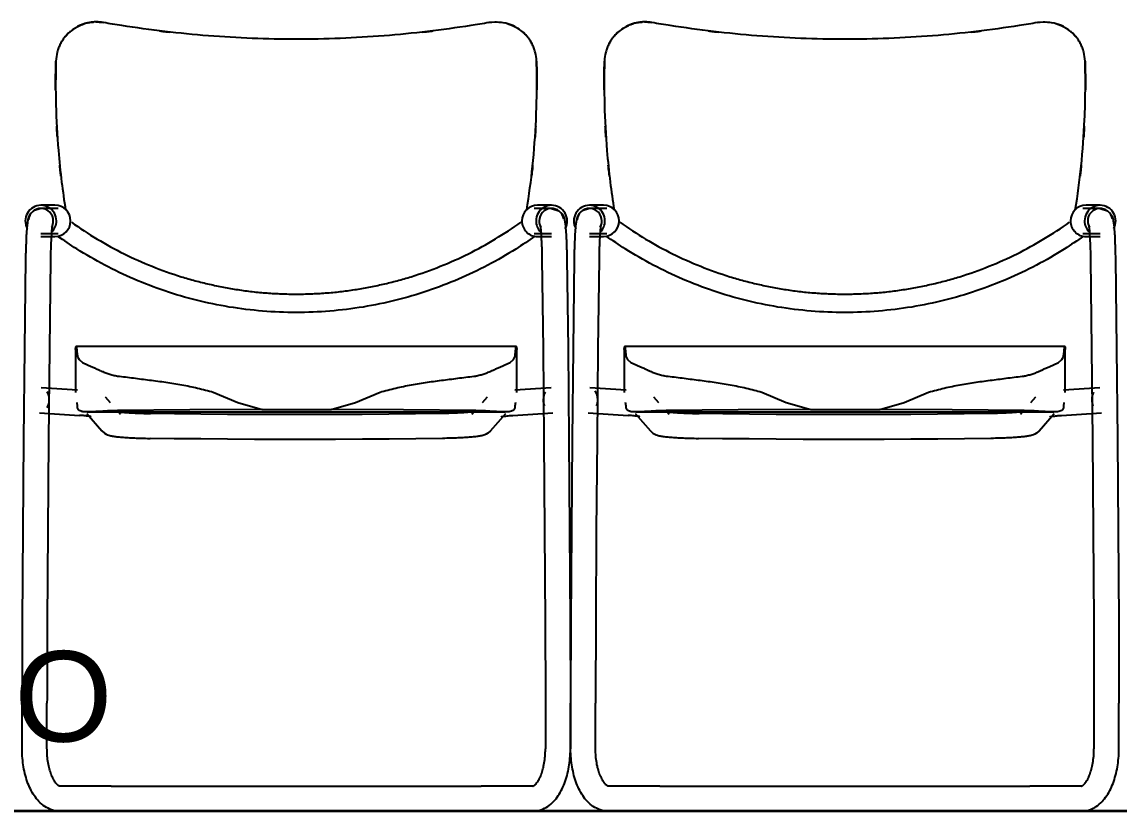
# Model space of a CAD drawing. Header units: inches. Extents: x -6 to 158, y 10 to 161.
# Drawn here: x 80.102 to 81.22, y 32.263 to 33.066 of the extents above; entities that cross this region are included whole.
import ezdxf

# ---------------------------------------------------------------- set-up
doc = ezdxf.new("R2010")
doc.units = ezdxf.units.IN
doc.header["$MEASUREMENT"] = 0
doc.linetypes.add('DASHED2', pattern=[9.525, 6.35, -3.175])
doc.layers.add('2', color=2, linetype='Continuous')
doc.layers.add('Proy', color=1, linetype='DASHED2')
doc.layers.add('A-FLOR', color=5, linetype='Continuous', lineweight=9)
doc.styles.add('style1', font='micross.ttf')

msp = doc.modelspace()

# ---------------------------------------------------------------- linework, layer by layer
at = {"layer": '2', "color": 251}
for p, q in [((80.5966, 33.0647), (80.602, 33.0627)), ((81.1554, 33.0647), (81.1608, 33.0627)), ((80.1359, 32.8795), (80.1215, 32.8795)), ((80.1392, 32.8763), (80.1215, 32.8763)), ((80.6418, 32.8763), (80.6241, 32.8763)), ((80.6418, 32.8795), (80.6274, 32.8795)), ((80.6947, 32.8795), (80.6803, 32.8795)), ((80.698, 32.8763), (80.6803, 32.8763)), ((81.2006, 32.8763), (81.1829, 32.8763)), ((81.2006, 32.8795), (81.1862, 32.8795)), ((80.1215, 32.8509), (80.1392, 32.8509)), ((80.1215, 32.8477), (80.1359, 32.8477)), ((80.6241, 32.8509), (80.6418, 32.8509)), ((80.6274, 32.8477), (80.6418, 32.8477)), ((80.6803, 32.8509), (80.698, 32.8509)), ((80.6803, 32.8477), (80.6947, 32.8477)), ((81.1829, 32.8509), (81.2006, 32.8509)), ((81.1862, 32.8477), (81.2006, 32.8477)), ((80.1569, 32.7326), (80.1571, 32.7351)), ((80.606, 32.7356), (80.1573, 32.7356)), ((80.6062, 32.7351), (80.6063, 32.7326)), ((80.7157, 32.7326), (80.7159, 32.7351)), ((81.1648, 32.7356), (80.7161, 32.7356)), ((81.165, 32.7351), (81.1651, 32.7326)), ((80.1569, 32.7326), (80.1569, 32.6887)), ((80.6063, 32.6887), (80.6063, 32.7326)), ((80.7157, 32.7326), (80.7157, 32.6887)), ((81.1651, 32.6887), (81.1651, 32.7326)), ((80.159, 32.6911), (80.1219, 32.6937)), ((80.6413, 32.6937), (80.6043, 32.6911)), ((80.7178, 32.6911), (80.6807, 32.6937)), ((81.2001, 32.6937), (81.1631, 32.6911)), ((80.1588, 32.6749), (80.1584, 32.6786)), ((80.1923, 32.6783), (80.1873, 32.6841)), ((80.576, 32.6841), (80.5709, 32.6783)), ((80.6049, 32.6786), (80.6045, 32.6749)), ((80.7176, 32.6749), (80.7172, 32.6786)), ((80.7511, 32.6783), (80.7461, 32.6841)), ((81.1348, 32.6841), (81.1297, 32.6783)), ((81.1637, 32.6786), (81.1633, 32.6749)), ((80.1202, 32.6683), (80.1609, 32.6655)), ((80.1687, 32.669), (80.5946, 32.669)), ((80.2028, 32.6664), (80.2005, 32.6691)), ((80.347, 32.6714), (80.4172, 32.6714)), ((80.5628, 32.669), (80.5605, 32.6664)), ((80.6024, 32.6655), (80.6431, 32.6683)), ((80.679, 32.6683), (80.7197, 32.6655)), ((80.7275, 32.669), (81.1534, 32.669)), ((80.7616, 32.6664), (80.7593, 32.6691)), ((80.9058, 32.6714), (80.976, 32.6714)), ((81.1216, 32.669), (81.1193, 32.6664)), ((81.1612, 32.6655), (81.2019, 32.6683)), ((80.1682, 32.6674), (80.1837, 32.6497)), ((80.5796, 32.6497), (80.5951, 32.6674)), ((80.727, 32.6674), (80.7425, 32.6497)), ((81.1384, 32.6497), (81.1539, 32.6674)), ((80.1023, 32.3725), (80.1023, 32.326)), ((80.1277, 32.326), (80.1277, 32.3725)), ((80.6355, 32.3725), (80.6355, 32.326)), ((80.6609, 32.326), (80.6609, 32.3725)), ((80.6611, 32.3725), (80.6611, 32.326)), ((80.6865, 32.326), (80.6865, 32.3725)), ((81.1943, 32.3725), (81.1943, 32.326)), ((81.2197, 32.326), (81.2197, 32.3725)), ((80.1531, 32.2879), (80.1404, 32.2879)), ((80.1598, 32.2879), (80.1531, 32.2879)), ((80.1933, 32.2879), (80.1799, 32.2879)), ((80.5834, 32.2879), (80.57, 32.2879)), ((80.6101, 32.2879), (80.6035, 32.2879)), ((80.6228, 32.2879), (80.6101, 32.2879)), ((80.7119, 32.2879), (80.6992, 32.2879)), ((80.7186, 32.2879), (80.7119, 32.2879)), ((80.7521, 32.2879), (80.7387, 32.2879)), ((81.1422, 32.2879), (81.1288, 32.2879)), ((81.1689, 32.2879), (81.1623, 32.2879)), ((81.1816, 32.2879), (81.1689, 32.2879))]:
    msp.add_line(p, q, dxfattribs=at)
at = {"layer": '2', "color": 251, "flags": 128}
for points in [[(80.578, 33.0657), (80.5838, 33.0663), (80.5857, 33.0663)], [(80.6023, 33.0626), (80.595, 33.0651), (80.5869, 33.0662), (80.578, 33.0657)], [(80.5882, 33.0662), (80.5903, 33.066), (80.5934, 33.0654)], [(81.1368, 33.0657), (81.1426, 33.0663), (81.1445, 33.0663)], [(81.1611, 33.0626), (81.1538, 33.0651), (81.1457, 33.0662), (81.1368, 33.0657)], [(81.147, 33.0662), (81.1491, 33.066), (81.1522, 33.0654)], [(80.1215, 32.8763), (80.114, 32.874), (80.1109, 32.8708), (80.1096, 32.8687), (80.109, 32.8672), (80.1087, 32.866), (80.1084, 32.865), (80.1082, 32.8641), (80.108, 32.8632), (80.1079, 32.8623), (80.1078, 32.8613), (80.1076, 32.8603), (80.1075, 32.8593), (80.1074, 32.8582), (80.1073, 32.857), (80.1072, 32.8558), (80.1071, 32.8545), (80.107, 32.8532), (80.1069, 32.8518), (80.1068, 32.8504), (80.1067, 32.8489), (80.1066, 32.8474), (80.1066, 32.8458), (80.1065, 32.8441), (80.1064, 32.8425), (80.1064, 32.8407), (80.1063, 32.839), (80.1062, 32.8371), (80.1062, 32.8353), (80.1061, 32.8334), (80.1061, 32.8315), (80.106, 32.8296), (80.106, 32.8276), (80.106, 32.8256), (80.106, 32.825)], [(80.6418, 32.8763), (80.6493, 32.874), (80.6524, 32.8708), (80.6537, 32.8687), (80.6543, 32.8672), (80.6546, 32.866), (80.6549, 32.865), (80.6551, 32.8641), (80.6552, 32.8632), (80.6554, 32.8623), (80.6555, 32.8613), (80.6557, 32.8603), (80.6558, 32.8593), (80.6559, 32.8582), (80.656, 32.857), (80.6561, 32.8558), (80.6562, 32.8545), (80.6563, 32.8532), (80.6564, 32.8518), (80.6565, 32.8504), (80.6566, 32.8489), (80.6566, 32.8474), (80.6567, 32.8458), (80.6568, 32.8441), (80.6569, 32.8425), (80.6569, 32.8407), (80.657, 32.839), (80.657, 32.8371), (80.6571, 32.8353), (80.6572, 32.8334), (80.6572, 32.8315), (80.6572, 32.8296), (80.6573, 32.8276), (80.6573, 32.8256), (80.6573, 32.825)], [(80.6803, 32.8763), (80.6728, 32.874), (80.6697, 32.8708), (80.6684, 32.8687), (80.6678, 32.8672), (80.6675, 32.866), (80.6672, 32.865), (80.667, 32.8641), (80.6668, 32.8632), (80.6667, 32.8623), (80.6666, 32.8613), (80.6664, 32.8603), (80.6663, 32.8593), (80.6662, 32.8582), (80.6661, 32.857), (80.666, 32.8558), (80.6659, 32.8545), (80.6658, 32.8532), (80.6657, 32.8518), (80.6656, 32.8504), (80.6655, 32.8489), (80.6654, 32.8474), (80.6654, 32.8458), (80.6653, 32.8441), (80.6652, 32.8425), (80.6652, 32.8407), (80.6651, 32.839), (80.665, 32.8371), (80.665, 32.8353), (80.6649, 32.8334), (80.6649, 32.8315), (80.6648, 32.8296), (80.6648, 32.8276), (80.6648, 32.8256), (80.6648, 32.825)], [(81.2006, 32.8763), (81.2081, 32.874), (81.2112, 32.8708), (81.2125, 32.8687), (81.2131, 32.8672), (81.2134, 32.866), (81.2137, 32.865), (81.2139, 32.8641), (81.214, 32.8632), (81.2142, 32.8623), (81.2143, 32.8613), (81.2145, 32.8603), (81.2146, 32.8593), (81.2147, 32.8582), (81.2148, 32.857), (81.2149, 32.8558), (81.215, 32.8545), (81.2151, 32.8532), (81.2152, 32.8518), (81.2153, 32.8504), (81.2154, 32.8489), (81.2154, 32.8474), (81.2155, 32.8458), (81.2156, 32.8441), (81.2157, 32.8425), (81.2157, 32.8407), (81.2158, 32.839), (81.2158, 32.8371), (81.2159, 32.8353), (81.216, 32.8334), (81.216, 32.8315), (81.216, 32.8296), (81.2161, 32.8276), (81.2161, 32.8256), (81.2161, 32.825)], [(80.1332, 32.8593), (80.1331, 32.8592), (80.1331, 32.8589), (80.133, 32.8585), (80.1329, 32.858), (80.1329, 32.8573), (80.1328, 32.8565), (80.1327, 32.8557), (80.1326, 32.8548), (80.1325, 32.8538), (80.1324, 32.8527), (80.1323, 32.8515), (80.1322, 32.8503), (80.1322, 32.849), (80.1321, 32.8476), (80.132, 32.8462), (80.1319, 32.8447), (80.1319, 32.8431), (80.1318, 32.8415), (80.1317, 32.8399), (80.1317, 32.8382), (80.1316, 32.8365), (80.1316, 32.8347), (80.1315, 32.8329), (80.1315, 32.831), (80.1314, 32.8292), (80.1314, 32.8273), (80.1314, 32.8253), (80.1314, 32.8246)], [(80.6301, 32.8593), (80.6301, 32.8592), (80.6302, 32.8589), (80.6303, 32.8585), (80.6303, 32.858), (80.6304, 32.8573), (80.6305, 32.8565), (80.6306, 32.8557), (80.6307, 32.8548), (80.6308, 32.8538), (80.6309, 32.8527), (80.631, 32.8515), (80.631, 32.8503), (80.6311, 32.849), (80.6312, 32.8476), (80.6313, 32.8462), (80.6313, 32.8447), (80.6314, 32.8431), (80.6315, 32.8415), (80.6315, 32.8399), (80.6316, 32.8382), (80.6317, 32.8365), (80.6317, 32.8347), (80.6318, 32.8329), (80.6318, 32.831), (80.6318, 32.8292), (80.6319, 32.8273), (80.6319, 32.8253), (80.6319, 32.8246)], [(80.692, 32.8593), (80.6919, 32.8592), (80.6919, 32.8589), (80.6918, 32.8585), (80.6917, 32.858), (80.6917, 32.8573), (80.6916, 32.8565), (80.6915, 32.8557), (80.6914, 32.8548), (80.6913, 32.8538), (80.6912, 32.8527), (80.6911, 32.8515), (80.691, 32.8503), (80.691, 32.849), (80.6909, 32.8476), (80.6908, 32.8462), (80.6907, 32.8447), (80.6907, 32.8431), (80.6906, 32.8415), (80.6905, 32.8399), (80.6905, 32.8382), (80.6904, 32.8365), (80.6904, 32.8347), (80.6903, 32.8329), (80.6903, 32.831), (80.6902, 32.8292), (80.6902, 32.8273), (80.6902, 32.8253), (80.6902, 32.8246)], [(81.1889, 32.8593), (81.1889, 32.8592), (81.189, 32.8589), (81.1891, 32.8585), (81.1891, 32.858), (81.1892, 32.8573), (81.1893, 32.8565), (81.1894, 32.8557), (81.1895, 32.8548), (81.1896, 32.8538), (81.1897, 32.8527), (81.1898, 32.8515), (81.1898, 32.8503), (81.1899, 32.849), (81.19, 32.8476), (81.1901, 32.8462), (81.1901, 32.8447), (81.1902, 32.8431), (81.1903, 32.8415), (81.1903, 32.8399), (81.1904, 32.8382), (81.1905, 32.8365), (81.1905, 32.8347), (81.1906, 32.8329), (81.1906, 32.831), (81.1906, 32.8292), (81.1907, 32.8273), (81.1907, 32.8253), (81.1907, 32.8246)], [(80.106, 32.825), (80.1048, 32.7335), (80.1039, 32.6413), (80.1031, 32.5485), (80.1026, 32.4553), (80.1024, 32.3769)], [(80.1314, 32.8246), (80.1302, 32.7332), (80.1293, 32.6411), (80.1285, 32.5483), (80.128, 32.4552), (80.1278, 32.3768)], [(80.6319, 32.8246), (80.6331, 32.7332), (80.634, 32.6411), (80.6347, 32.5483), (80.6353, 32.4552), (80.6355, 32.3768)], [(80.6573, 32.825), (80.6585, 32.7335), (80.6594, 32.6413), (80.6601, 32.5485), (80.6607, 32.4553), (80.6609, 32.3769)], [(80.6648, 32.825), (80.6636, 32.7335), (80.6627, 32.6413), (80.6619, 32.5485), (80.6614, 32.4553), (80.6612, 32.3769)], [(80.6902, 32.8246), (80.689, 32.7332), (80.6881, 32.6411), (80.6873, 32.5483), (80.6868, 32.4552), (80.6866, 32.3768)], [(81.1907, 32.8246), (81.1919, 32.7332), (81.1928, 32.6411), (81.1935, 32.5483), (81.1941, 32.4552), (81.1943, 32.3768)], [(81.2161, 32.825), (81.2173, 32.7335), (81.2182, 32.6413), (81.2189, 32.5485), (81.2195, 32.4553), (81.2197, 32.3769)], [(80.159, 32.7252), (80.1604, 32.7223), (80.1638, 32.7195), (80.1691, 32.717)], [(80.5942, 32.717), (80.5995, 32.7195), (80.6029, 32.7223), (80.6043, 32.7252)], [(80.7178, 32.7252), (80.7192, 32.7223), (80.7226, 32.7195), (80.7279, 32.717)], [(81.153, 32.717), (81.1583, 32.7195), (81.1617, 32.7223), (81.1631, 32.7252)], [(80.2972, 32.6892), (80.3221, 32.6785), (80.347, 32.6714)], [(80.4172, 32.6714), (80.4421, 32.6785), (80.467, 32.6892)], [(80.856, 32.6892), (80.8809, 32.6785), (80.9058, 32.6714)], [(80.976, 32.6714), (81.0009, 32.6785), (81.0258, 32.6892)], [(80.1996, 32.6705), (80.1893, 32.6702), (80.1798, 32.6696)], [(80.347, 32.6714), (80.2732, 32.6711), (80.1996, 32.6705)], [(80.2017, 32.6691), (80.2027, 32.669), (80.2037, 32.6689), (80.2048, 32.6688), (80.206, 32.6687), (80.2072, 32.6686), (80.2085, 32.6685), (80.2099, 32.6684), (80.2113, 32.6683), (80.2128, 32.6682), (80.2144, 32.6681), (80.216, 32.668), (80.2176, 32.6679), (80.2193, 32.6679), (80.2211, 32.6678), (80.2229, 32.6677), (80.2247, 32.6677), (80.2265, 32.6676), (80.2284, 32.6676), (80.2303, 32.6676), (80.2322, 32.6675), (80.2332, 32.6675)], [(80.5301, 32.6675), (80.5032, 32.6671), (80.4761, 32.6668), (80.4488, 32.6666), (80.4215, 32.6664), (80.3941, 32.6664), (80.3666, 32.6664), (80.3392, 32.6665), (80.3118, 32.6666), (80.2846, 32.6668), (80.2575, 32.6672), (80.2332, 32.6675)], [(80.5645, 32.6705), (80.4909, 32.6711), (80.4172, 32.6714)], [(80.5616, 32.6691), (80.5606, 32.669), (80.5596, 32.6689), (80.5585, 32.6688), (80.5573, 32.6687), (80.5561, 32.6686), (80.5548, 32.6685), (80.5534, 32.6684), (80.5519, 32.6683), (80.5504, 32.6682), (80.5489, 32.6681), (80.5473, 32.668), (80.5456, 32.6679), (80.5439, 32.6679), (80.5422, 32.6678), (80.5404, 32.6677), (80.5386, 32.6677), (80.5368, 32.6676), (80.5349, 32.6676), (80.533, 32.6676), (80.5311, 32.6675), (80.5301, 32.6675)], [(80.5835, 32.6696), (80.5744, 32.6702), (80.5645, 32.6705)], [(80.7584, 32.6705), (80.7481, 32.6702), (80.7386, 32.6696)], [(80.9058, 32.6714), (80.832, 32.6711), (80.7584, 32.6705)], [(80.7605, 32.6691), (80.7615, 32.669), (80.7625, 32.6689), (80.7636, 32.6688), (80.7648, 32.6687), (80.766, 32.6686), (80.7673, 32.6685), (80.7687, 32.6684), (80.7701, 32.6683), (80.7716, 32.6682), (80.7732, 32.6681), (80.7748, 32.668), (80.7764, 32.6679), (80.7781, 32.6679), (80.7799, 32.6678), (80.7817, 32.6677), (80.7835, 32.6677), (80.7853, 32.6676), (80.7872, 32.6676), (80.7891, 32.6676), (80.791, 32.6675), (80.792, 32.6675)], [(81.0889, 32.6675), (81.062, 32.6671), (81.0349, 32.6668), (81.0076, 32.6666), (80.9803, 32.6664), (80.9529, 32.6664), (80.9254, 32.6664), (80.898, 32.6665), (80.8706, 32.6666), (80.8434, 32.6668), (80.8163, 32.6672), (80.792, 32.6675)], [(81.1233, 32.6705), (81.0497, 32.6711), (80.976, 32.6714)], [(81.1204, 32.6691), (81.1194, 32.669), (81.1184, 32.6689), (81.1173, 32.6688), (81.1161, 32.6687), (81.1149, 32.6686), (81.1136, 32.6685), (81.1122, 32.6684), (81.1107, 32.6683), (81.1092, 32.6682), (81.1077, 32.6681), (81.1061, 32.668), (81.1044, 32.6679), (81.1027, 32.6679), (81.101, 32.6678), (81.0992, 32.6677), (81.0974, 32.6677), (81.0956, 32.6676), (81.0937, 32.6676), (81.0918, 32.6676), (81.0899, 32.6675), (81.0889, 32.6675)], [(81.1423, 32.6696), (81.1332, 32.6702), (81.1233, 32.6705)], [(80.1728, 32.6642), (80.1727, 32.6642), (80.1724, 32.6643), (80.172, 32.6644), (80.1714, 32.6645), (80.1707, 32.6646), (80.1699, 32.6647), (80.169, 32.6648), (80.168, 32.6649), (80.1669, 32.665), (80.1657, 32.6651), (80.1645, 32.6653), (80.1632, 32.6654), (80.1618, 32.6655), (80.1609, 32.6655)], [(80.5905, 32.6642), (80.5906, 32.6642), (80.5909, 32.6643), (80.5913, 32.6644), (80.5919, 32.6645), (80.5926, 32.6646), (80.5934, 32.6647), (80.5943, 32.6648), (80.5953, 32.6649), (80.5964, 32.665), (80.5976, 32.6651), (80.5988, 32.6653), (80.6001, 32.6654), (80.6015, 32.6655), (80.6024, 32.6655)], [(80.7316, 32.6642), (80.7315, 32.6642), (80.7312, 32.6643), (80.7308, 32.6644), (80.7302, 32.6645), (80.7295, 32.6646), (80.7287, 32.6647), (80.7278, 32.6648), (80.7268, 32.6649), (80.7257, 32.665), (80.7245, 32.6651), (80.7233, 32.6653), (80.722, 32.6654), (80.7206, 32.6655), (80.7197, 32.6655)], [(81.1493, 32.6642), (81.1494, 32.6642), (81.1497, 32.6643), (81.1501, 32.6644), (81.1507, 32.6645), (81.1514, 32.6646), (81.1522, 32.6647), (81.1531, 32.6648), (81.1541, 32.6649), (81.1552, 32.665), (81.1564, 32.6651), (81.1576, 32.6653), (81.1589, 32.6654), (81.1603, 32.6655), (81.1612, 32.6655)], [(80.1837, 32.6497), (80.1862, 32.6474), (80.1881, 32.6464), (80.1895, 32.6458), (80.1907, 32.6454), (80.1917, 32.6451), (80.1927, 32.6448), (80.1937, 32.6446), (80.1946, 32.6444), (80.1957, 32.6443), (80.1967, 32.6441), (80.1978, 32.644), (80.199, 32.6438), (80.2002, 32.6437), (80.2014, 32.6436), (80.2028, 32.6434), (80.2041, 32.6433), (80.2055, 32.6432), (80.207, 32.6431), (80.2085, 32.643), (80.2101, 32.6429), (80.2117, 32.6428), (80.2134, 32.6427), (80.2151, 32.6426), (80.2169, 32.6426), (80.2187, 32.6425), (80.2205, 32.6424), (80.2224, 32.6423), (80.2243, 32.6423), (80.2263, 32.6422), (80.2282, 32.6422), (80.2302, 32.6421), (80.2322, 32.6421), (80.2328, 32.6421)], [(80.5796, 32.6497), (80.577, 32.6474), (80.5752, 32.6464), (80.5738, 32.6458), (80.5726, 32.6454), (80.5716, 32.6451), (80.5706, 32.6448), (80.5696, 32.6446), (80.5686, 32.6444), (80.5676, 32.6443), (80.5666, 32.6441), (80.5655, 32.644), (80.5643, 32.6438), (80.5631, 32.6437), (80.5618, 32.6436), (80.5605, 32.6434), (80.5592, 32.6433), (80.5577, 32.6432), (80.5563, 32.6431), (80.5547, 32.643), (80.5532, 32.6429), (80.5515, 32.6428), (80.5499, 32.6427), (80.5481, 32.6426), (80.5464, 32.6426), (80.5446, 32.6425), (80.5427, 32.6424), (80.5409, 32.6423), (80.539, 32.6423), (80.537, 32.6422), (80.5351, 32.6422), (80.5331, 32.6421), (80.5311, 32.6421), (80.5305, 32.6421)], [(80.7425, 32.6497), (80.745, 32.6474), (80.7469, 32.6464), (80.7483, 32.6458), (80.7495, 32.6454), (80.7505, 32.6451), (80.7515, 32.6448), (80.7525, 32.6446), (80.7534, 32.6444), (80.7545, 32.6443), (80.7555, 32.6441), (80.7566, 32.644), (80.7578, 32.6438), (80.759, 32.6437), (80.7602, 32.6436), (80.7616, 32.6434), (80.7629, 32.6433), (80.7643, 32.6432), (80.7658, 32.6431), (80.7673, 32.643), (80.7689, 32.6429), (80.7705, 32.6428), (80.7722, 32.6427), (80.7739, 32.6426), (80.7757, 32.6426), (80.7775, 32.6425), (80.7793, 32.6424), (80.7812, 32.6423), (80.7831, 32.6423), (80.7851, 32.6422), (80.787, 32.6422), (80.789, 32.6421), (80.791, 32.6421), (80.7916, 32.6421)], [(81.1384, 32.6497), (81.1358, 32.6474), (81.134, 32.6464), (81.1326, 32.6458), (81.1314, 32.6454), (81.1304, 32.6451), (81.1294, 32.6448), (81.1284, 32.6446), (81.1274, 32.6444), (81.1264, 32.6443), (81.1254, 32.6441), (81.1243, 32.644), (81.1231, 32.6438), (81.1219, 32.6437), (81.1206, 32.6436), (81.1193, 32.6434), (81.118, 32.6433), (81.1165, 32.6432), (81.1151, 32.6431), (81.1135, 32.643), (81.112, 32.6429), (81.1103, 32.6428), (81.1087, 32.6427), (81.1069, 32.6426), (81.1052, 32.6426), (81.1034, 32.6425), (81.1015, 32.6424), (81.0997, 32.6423), (81.0978, 32.6423), (81.0958, 32.6422), (81.0939, 32.6422), (81.0919, 32.6421), (81.0899, 32.6421), (81.0893, 32.6421)], [(80.5305, 32.6421), (80.5035, 32.6417), (80.4763, 32.6414), (80.449, 32.6412), (80.4216, 32.641), (80.3941, 32.641), (80.3666, 32.641), (80.3391, 32.6411), (80.3117, 32.6412), (80.2844, 32.6415), (80.2572, 32.6418), (80.2328, 32.6421)], [(81.0893, 32.6421), (81.0623, 32.6417), (81.0351, 32.6414), (81.0078, 32.6412), (80.9804, 32.641), (80.9529, 32.641), (80.9254, 32.641), (80.8979, 32.6411), (80.8705, 32.6412), (80.8432, 32.6415), (80.816, 32.6418), (80.7916, 32.6421)], [(80.1024, 32.3769), (80.1023, 32.3729), (80.1023, 32.3725)], [(80.1278, 32.3768), (80.1277, 32.3729), (80.1277, 32.3725)], [(80.6355, 32.3768), (80.6355, 32.3729), (80.6355, 32.3725)], [(80.6609, 32.3769), (80.6609, 32.3729), (80.6609, 32.3725)], [(80.6612, 32.3769), (80.6611, 32.3729), (80.6611, 32.3725)], [(80.6866, 32.3768), (80.6865, 32.3729), (80.6865, 32.3725)], [(81.1943, 32.3768), (81.1943, 32.3729), (81.1943, 32.3725)], [(81.2197, 32.3769), (81.2197, 32.3729), (81.2197, 32.3725)], [(80.1404, 32.2625), (80.1384, 32.2626), (80.1364, 32.2628), (80.1344, 32.2632), (80.1325, 32.2638), (80.1306, 32.2645), (80.1288, 32.2653), (80.1271, 32.2662), (80.1254, 32.2672), (80.1239, 32.2683), (80.1224, 32.2695), (80.1209, 32.2708), (80.1196, 32.2722), (80.1183, 32.2736), (80.117, 32.2751), (80.1159, 32.2766), (80.1147, 32.2782), (80.1137, 32.2798), (80.1127, 32.2815), (80.1117, 32.2833), (80.1108, 32.2851), (80.1099, 32.2869), (80.1091, 32.2888), (80.1084, 32.2907), (80.1077, 32.2927), (80.107, 32.2947), (80.1064, 32.2967), (80.1058, 32.2988), (80.1052, 32.3009), (80.1048, 32.303), (80.1043, 32.3052), (80.1039, 32.3074), (80.1036, 32.3096), (80.1032, 32.3118), (80.103, 32.314), (80.1028, 32.3163), (80.1026, 32.3186), (80.1025, 32.3208), (80.1024, 32.3231), (80.1024, 32.3254), (80.1023, 32.326)], [(80.1404, 32.2879), (80.1404, 32.2879), (80.1404, 32.2879), (80.1404, 32.2879), (80.1403, 32.288), (80.1402, 32.288), (80.14, 32.2881), (80.1398, 32.2882), (80.1395, 32.2884), (80.1391, 32.2886), (80.1388, 32.2889), (80.1383, 32.2893), (80.1379, 32.2898), (80.1374, 32.2903), (80.1369, 32.2909), (80.1364, 32.2916), (80.1358, 32.2924), (80.1353, 32.2932), (80.1347, 32.2941), (80.1342, 32.2951), (80.1337, 32.2962), (80.1331, 32.2973), (80.1326, 32.2985), (80.1321, 32.2998), (80.1316, 32.3011), (80.1312, 32.3025), (80.1307, 32.3039), (80.1303, 32.3054), (80.1299, 32.3069), (80.1296, 32.3084), (80.1292, 32.31), (80.1289, 32.3117), (80.1287, 32.3133), (80.1284, 32.315), (80.1282, 32.3167), (80.1281, 32.3185), (80.1279, 32.3202), (80.1278, 32.322), (80.1278, 32.3238), (80.1278, 32.3255), (80.1277, 32.326)], [(80.6228, 32.2625), (80.6249, 32.2626), (80.6269, 32.2628), (80.6289, 32.2632), (80.6308, 32.2638), (80.6327, 32.2645), (80.6345, 32.2653), (80.6362, 32.2662), (80.6378, 32.2672), (80.6394, 32.2683), (80.6409, 32.2695), (80.6424, 32.2708), (80.6437, 32.2722), (80.645, 32.2736), (80.6463, 32.2751), (80.6474, 32.2766), (80.6485, 32.2782), (80.6496, 32.2798), (80.6506, 32.2815), (80.6516, 32.2833), (80.6525, 32.2851), (80.6533, 32.2869), (80.6541, 32.2888), (80.6549, 32.2907), (80.6556, 32.2927), (80.6563, 32.2947), (80.6569, 32.2967), (80.6575, 32.2988), (80.658, 32.3009), (80.6585, 32.303), (80.659, 32.3052), (80.6594, 32.3074), (80.6597, 32.3096), (80.66, 32.3118), (80.6603, 32.314), (80.6605, 32.3163), (80.6607, 32.3186), (80.6608, 32.3208), (80.6609, 32.3231), (80.6609, 32.3254), (80.6609, 32.326)], [(80.6228, 32.2879), (80.6228, 32.2879), (80.6229, 32.2879), (80.6229, 32.2879), (80.623, 32.288), (80.6231, 32.288), (80.6233, 32.2881), (80.6235, 32.2882), (80.6238, 32.2884), (80.6241, 32.2886), (80.6245, 32.2889), (80.6249, 32.2893), (80.6254, 32.2898), (80.6259, 32.2903), (80.6264, 32.2909), (80.6269, 32.2916), (80.6275, 32.2924), (80.628, 32.2932), (80.6286, 32.2941), (80.6291, 32.2951), (80.6296, 32.2962), (80.6302, 32.2973), (80.6307, 32.2985), (80.6312, 32.2998), (80.6317, 32.3011), (80.6321, 32.3025), (80.6326, 32.3039), (80.633, 32.3054), (80.6334, 32.3069), (80.6337, 32.3084), (80.634, 32.31), (80.6343, 32.3117), (80.6346, 32.3133), (80.6348, 32.315), (80.635, 32.3167), (80.6352, 32.3185), (80.6353, 32.3202), (80.6354, 32.322), (80.6355, 32.3238), (80.6355, 32.3255), (80.6355, 32.326)], [(80.6992, 32.2625), (80.6972, 32.2626), (80.6952, 32.2628), (80.6932, 32.2632), (80.6913, 32.2638), (80.6894, 32.2645), (80.6876, 32.2653), (80.6859, 32.2662), (80.6842, 32.2672), (80.6827, 32.2683), (80.6812, 32.2695), (80.6797, 32.2708), (80.6784, 32.2722), (80.6771, 32.2736), (80.6758, 32.2751), (80.6747, 32.2766), (80.6735, 32.2782), (80.6725, 32.2798), (80.6715, 32.2815), (80.6705, 32.2833), (80.6696, 32.2851), (80.6687, 32.2869), (80.6679, 32.2888), (80.6672, 32.2907), (80.6665, 32.2927), (80.6658, 32.2947), (80.6652, 32.2967), (80.6646, 32.2988), (80.664, 32.3009), (80.6636, 32.303), (80.6631, 32.3052), (80.6627, 32.3074), (80.6624, 32.3096), (80.662, 32.3118), (80.6618, 32.314), (80.6616, 32.3163), (80.6614, 32.3186), (80.6613, 32.3208), (80.6612, 32.3231), (80.6612, 32.3254), (80.6611, 32.326)], [(80.6992, 32.2879), (80.6992, 32.2879), (80.6992, 32.2879), (80.6992, 32.2879), (80.6991, 32.288), (80.699, 32.288), (80.6988, 32.2881), (80.6986, 32.2882), (80.6983, 32.2884), (80.6979, 32.2886), (80.6976, 32.2889), (80.6971, 32.2893), (80.6967, 32.2898), (80.6962, 32.2903), (80.6957, 32.2909), (80.6952, 32.2916), (80.6946, 32.2924), (80.6941, 32.2932), (80.6935, 32.2941), (80.693, 32.2951), (80.6925, 32.2962), (80.6919, 32.2973), (80.6914, 32.2985), (80.6909, 32.2998), (80.6904, 32.3011), (80.69, 32.3025), (80.6895, 32.3039), (80.6891, 32.3054), (80.6887, 32.3069), (80.6884, 32.3084), (80.688, 32.31), (80.6877, 32.3117), (80.6875, 32.3133), (80.6872, 32.315), (80.687, 32.3167), (80.6869, 32.3185), (80.6867, 32.3202), (80.6866, 32.322), (80.6866, 32.3238), (80.6866, 32.3255), (80.6865, 32.326)], [(81.1816, 32.2625), (81.1837, 32.2626), (81.1857, 32.2628), (81.1877, 32.2632), (81.1896, 32.2638), (81.1915, 32.2645), (81.1933, 32.2653), (81.195, 32.2662), (81.1966, 32.2672), (81.1982, 32.2683), (81.1997, 32.2695), (81.2012, 32.2708), (81.2025, 32.2722), (81.2038, 32.2736), (81.2051, 32.2751), (81.2062, 32.2766), (81.2073, 32.2782), (81.2084, 32.2798), (81.2094, 32.2815), (81.2104, 32.2833), (81.2113, 32.2851), (81.2121, 32.2869), (81.2129, 32.2888), (81.2137, 32.2907), (81.2144, 32.2927), (81.2151, 32.2947), (81.2157, 32.2967), (81.2163, 32.2988), (81.2168, 32.3009), (81.2173, 32.303), (81.2178, 32.3052), (81.2182, 32.3074), (81.2185, 32.3096), (81.2188, 32.3118), (81.2191, 32.314), (81.2193, 32.3163), (81.2195, 32.3186), (81.2196, 32.3208), (81.2197, 32.3231), (81.2197, 32.3254), (81.2197, 32.326)], [(81.1816, 32.2879), (81.1816, 32.2879), (81.1817, 32.2879), (81.1817, 32.2879), (81.1818, 32.288), (81.1819, 32.288), (81.1821, 32.2881), (81.1823, 32.2882), (81.1826, 32.2884), (81.1829, 32.2886), (81.1833, 32.2889), (81.1837, 32.2893), (81.1842, 32.2898), (81.1847, 32.2903), (81.1852, 32.2909), (81.1857, 32.2916), (81.1863, 32.2924), (81.1868, 32.2932), (81.1874, 32.2941), (81.1879, 32.2951), (81.1884, 32.2962), (81.189, 32.2973), (81.1895, 32.2985), (81.19, 32.2998), (81.1905, 32.3011), (81.1909, 32.3025), (81.1914, 32.3039), (81.1918, 32.3054), (81.1922, 32.3069), (81.1925, 32.3084), (81.1928, 32.31), (81.1931, 32.3117), (81.1934, 32.3133), (81.1936, 32.315), (81.1938, 32.3167), (81.194, 32.3185), (81.1941, 32.3202), (81.1942, 32.322), (81.1943, 32.3238), (81.1943, 32.3255), (81.1943, 32.326)], [(80.1799, 32.2879), (80.1794, 32.2879), (80.1787, 32.2879), (80.1777, 32.2879), (80.1765, 32.2879), (80.175, 32.2879), (80.1734, 32.2879), (80.1714, 32.2879), (80.1693, 32.2879), (80.1669, 32.2879), (80.1643, 32.2879), (80.1615, 32.2879), (80.1598, 32.2879)], [(80.1933, 32.2879), (80.1934, 32.2879), (80.1937, 32.2879), (80.194, 32.2879), (80.1944, 32.2879), (80.1949, 32.2879), (80.1955, 32.2879), (80.1961, 32.2879), (80.1968, 32.2879), (80.1976, 32.2879), (80.1985, 32.2879), (80.1994, 32.2879), (80.2004, 32.2879), (80.2015, 32.2879), (80.2027, 32.2879), (80.2039, 32.2879), (80.2052, 32.2879), (80.2065, 32.2879), (80.2079, 32.2879), (80.2094, 32.2879), (80.2109, 32.2879), (80.2124, 32.2879), (80.2141, 32.2879), (80.2157, 32.2879), (80.2174, 32.2879), (80.2192, 32.2879), (80.221, 32.2879), (80.2228, 32.2879), (80.2247, 32.2879), (80.2266, 32.2879), (80.2285, 32.2879), (80.2304, 32.2879), (80.2324, 32.2879), (80.233, 32.2879)], [(80.233, 32.2879), (80.2599, 32.2879), (80.2871, 32.2879), (80.3144, 32.2879), (80.3417, 32.2879), (80.3692, 32.2879), (80.3967, 32.2879), (80.4241, 32.2879), (80.4515, 32.2879), (80.4788, 32.2879), (80.5059, 32.2879), (80.5303, 32.2879)], [(80.5303, 32.2879), (80.5323, 32.2879), (80.5342, 32.2879), (80.5362, 32.2879), (80.5381, 32.2879), (80.5399, 32.2879), (80.5418, 32.2879), (80.5436, 32.2879), (80.5453, 32.2879), (80.5471, 32.2879), (80.5487, 32.2879), (80.5504, 32.2879), (80.552, 32.2879), (80.5535, 32.2879), (80.555, 32.2879), (80.5564, 32.2879), (80.5577, 32.2879), (80.559, 32.2879), (80.5603, 32.2879), (80.5614, 32.2879), (80.5625, 32.2879), (80.5636, 32.2879), (80.5645, 32.2879), (80.5654, 32.2879), (80.5662, 32.2879), (80.567, 32.2879), (80.5676, 32.2879), (80.5682, 32.2879), (80.5687, 32.2879), (80.5692, 32.2879), (80.5695, 32.2879), (80.5698, 32.2879), (80.57, 32.2879), (80.57, 32.2879)], [(80.6035, 32.2879), (80.6005, 32.2879), (80.5978, 32.2879), (80.5953, 32.2879), (80.593, 32.2879), (80.591, 32.2879), (80.5892, 32.2879), (80.5876, 32.2879), (80.5862, 32.2879), (80.5851, 32.2879), (80.5842, 32.2879), (80.5836, 32.2879), (80.5834, 32.2879)], [(80.7387, 32.2879), (80.7382, 32.2879), (80.7375, 32.2879), (80.7365, 32.2879), (80.7353, 32.2879), (80.7338, 32.2879), (80.7322, 32.2879), (80.7302, 32.2879), (80.7281, 32.2879), (80.7257, 32.2879), (80.7231, 32.2879), (80.7203, 32.2879), (80.7186, 32.2879)], [(80.7521, 32.2879), (80.7522, 32.2879), (80.7525, 32.2879), (80.7528, 32.2879), (80.7532, 32.2879), (80.7537, 32.2879), (80.7543, 32.2879), (80.7549, 32.2879), (80.7556, 32.2879), (80.7564, 32.2879), (80.7573, 32.2879), (80.7582, 32.2879), (80.7592, 32.2879), (80.7603, 32.2879), (80.7615, 32.2879), (80.7627, 32.2879), (80.764, 32.2879), (80.7653, 32.2879), (80.7667, 32.2879), (80.7682, 32.2879), (80.7697, 32.2879), (80.7712, 32.2879), (80.7729, 32.2879), (80.7745, 32.2879), (80.7762, 32.2879), (80.778, 32.2879), (80.7798, 32.2879), (80.7816, 32.2879), (80.7835, 32.2879), (80.7854, 32.2879), (80.7873, 32.2879), (80.7892, 32.2879), (80.7912, 32.2879), (80.7918, 32.2879)], [(80.7918, 32.2879), (80.8187, 32.2879), (80.8459, 32.2879), (80.8732, 32.2879), (80.9005, 32.2879), (80.928, 32.2879), (80.9555, 32.2879), (80.9829, 32.2879), (81.0103, 32.2879), (81.0376, 32.2879), (81.0647, 32.2879), (81.0891, 32.2879)], [(81.0891, 32.2879), (81.0911, 32.2879), (81.093, 32.2879), (81.095, 32.2879), (81.0969, 32.2879), (81.0987, 32.2879), (81.1006, 32.2879), (81.1024, 32.2879), (81.1041, 32.2879), (81.1059, 32.2879), (81.1075, 32.2879), (81.1092, 32.2879), (81.1108, 32.2879), (81.1123, 32.2879), (81.1138, 32.2879), (81.1152, 32.2879), (81.1165, 32.2879), (81.1178, 32.2879), (81.1191, 32.2879), (81.1202, 32.2879), (81.1213, 32.2879), (81.1224, 32.2879), (81.1233, 32.2879), (81.1242, 32.2879), (81.125, 32.2879), (81.1258, 32.2879), (81.1264, 32.2879), (81.127, 32.2879), (81.1275, 32.2879), (81.128, 32.2879), (81.1283, 32.2879), (81.1286, 32.2879), (81.1288, 32.2879), (81.1288, 32.2879)], [(81.1623, 32.2879), (81.1593, 32.2879), (81.1566, 32.2879), (81.1541, 32.2879), (81.1518, 32.2879), (81.1498, 32.2879), (81.148, 32.2879), (81.1464, 32.2879), (81.145, 32.2879), (81.1439, 32.2879), (81.143, 32.2879), (81.1424, 32.2879), (81.1422, 32.2879)]]:
    msp.add_lwpolyline(points, dxfattribs=at)
at = {"layer": '2', "color": 251}
for centre, major_axis, ratio, start_param, end_param in [((80.1215, 32.8636), (0, 0.0159), 0.998392, 4.712389, 7.853982), ((80.1215, 32.8636), (0, 0.0127), 0.998392, 4.712389, 7.759481), ((80.1359, 32.8636), (0, 0.0159), 0.998392, 4.712389, 6.283185), ((80.6274, 32.8636), (0, 0.0159), 0.998392, 0, 1.570796), ((80.6418, 32.8636), (0, 0.0159), 0.998392, 4.712389, 7.853982), ((80.6418, 32.8636), (0, 0.0127), 0.998392, 4.868424, 7.853982), ((80.6803, 32.8636), (0, 0.0159), 0.998392, 4.712389, 7.853982), ((80.6803, 32.8636), (0, 0.0127), 0.998392, 4.712389, 7.759481), ((80.6947, 32.8636), (0, 0.0159), 0.998392, 4.712389, 6.283185), ((81.1862, 32.8636), (0, 0.0159), 0.998392, 0, 1.570796), ((81.2006, 32.8636), (0, 0.0159), 0.998392, 4.712389, 7.853982), ((81.2006, 32.8636), (0, 0.0127), 0.998392, 4.868424, 7.853982), ((80.1215, 32.8636), (0, 0.0159), 0.998392, 1.570796, 2.066696), ((80.1215, 32.8636), (0, 0.0127), 0.998392, 4.18879, 4.712389), ((80.1215, 32.8636), (0, 0.0159), 0.998392, 3.926991, 4.712389), ((80.1359, 32.8636), (0, 0.0159), 0.998392, 3.141593, 4.712389), ((80.6274, 32.8636), (0, 0.0159), 0.998392, 1.570796, 3.141593), ((80.6418, 32.8636), (0, 0.0159), 0.998392, 1.570796, 2.356194), ((80.6418, 32.8636), (0, 0.0127), 0.998392, 1.570796, 2.094395), ((80.6418, 32.8636), (0, 0.0159), 0.998392, 4.199442, 4.712389), ((80.6803, 32.8636), (0, 0.0159), 0.998392, 1.570796, 2.066696), ((80.6803, 32.8636), (0, 0.0127), 0.998392, 4.18879, 4.712389), ((80.6803, 32.8636), (0, 0.0159), 0.998392, 3.926991, 4.712389), ((80.6947, 32.8636), (0, 0.0159), 0.998392, 3.141593, 4.712389), ((81.1862, 32.8636), (0, 0.0159), 0.998392, 1.570796, 3.141593), ((81.2006, 32.8636), (0, 0.0159), 0.998392, 1.570796, 2.356194), ((81.2006, 32.8636), (0, 0.0127), 0.998392, 1.570796, 2.094395), ((81.2006, 32.8636), (0, 0.0159), 0.998392, 4.199442, 4.712389), ((82.2532, 32.7526), (2.0963, 0), 0.298976, 3.177128, 3.185332), ((78.5101, 32.7526), (2.0963, 0), 0.298976, 6.239446, 6.24765), ((82.812, 32.7526), (2.0963, 0), 0.298976, 3.177128, 3.185332), ((79.0689, 32.7526), (2.0963, 0), 0.298976, 6.239446, 6.24765), ((80.6799, 32.681), (0.0009, 0.0127), 0.700094, 4.810236, 5.595634), ((80.1211, 32.681), (0.0009, 0.0127), 0.700094, 4.810236, 5.484308), ((80.1211, 32.681), (0.0009, 0.0127), 0.700094, 4.136165, 4.810236), ((80.6422, 32.681), (-0.0009, 0.0127), 0.700094, 0.818025, 1.472949), ((80.6422, 32.681), (-0.0009, 0.0127), 0.700094, 1.472949, 1.996548), ((80.6799, 32.681), (0.0009, 0.0127), 0.700094, 4.286637, 4.810236), ((81.201, 32.681), (-0.0009, 0.0127), 0.700094, 0.818025, 1.472949), ((81.201, 32.681), (-0.0009, 0.0127), 0.700094, 1.472949, 1.996548)]:
    msp.add_ellipse(centre, major_axis=major_axis, ratio=ratio, start_param=start_param, end_param=end_param, dxfattribs=at)
for points, knots in [([(80.161, 33.0626), (80.1581, 33.0612), (80.154, 33.0588), (80.15, 33.0553), (80.1479, 33.0531), (80.1464, 33.0514), (80.145, 33.0497), (80.1433, 33.0472), (80.1414, 33.044), (80.1395, 33.0399), (80.1377, 33.0341), (80.137, 33.0294), (80.1369, 33.0262)], [-1, -1, -1, -1, -0.8, -0.7, -0.65, -0.6, -0.55, -0.5, -0.4, -0.3, -0.2, 0, 0, 0, 0]), ([(80.1539, 33.0584), (80.1546, 33.0589), (80.1557, 33.0597), (80.1573, 33.0607), (80.1591, 33.0616), (80.1604, 33.0623), (80.1612, 33.0627)], [-0.4721597, -0.4721597, -0.4721597, -0.4721597, -0.3333333, -0.25, -0.1666667, 0, 0, 0, 0]), ([(80.1852, 33.0657), (80.1837, 33.0659), (80.1814, 33.0662), (80.1789, 33.0663), (80.1774, 33.0663), (80.1764, 33.0663), (80.1753, 33.0662), (80.1739, 33.0661), (80.1722, 33.0659), (80.1706, 33.0656), (80.1693, 33.0653), (80.1683, 33.0651), (80.1674, 33.0649), (80.1661, 33.0645), (80.1639, 33.0638), (80.1622, 33.0631), (80.161, 33.0626)], [-1, -1, -1, -1, -0.833333, -0.75, -0.708333, -0.666667, -0.625, -0.583333, -0.5, -0.416667, -0.375, -0.333333, -0.291667, -0.25, -0.166667, 0, 0, 0, 0]), ([(80.1699, 33.0655), (80.1709, 33.0657), (80.1726, 33.0659), (80.1744, 33.0661), (80.1751, 33.0662)], [-0.6215074, -0.6215074, -0.6215074, -0.6215074, -0.5, -0.4218977, -0.4218977, -0.4218977, -0.4218977]), ([(80.1776, 33.0663), (80.1777, 33.0663), (80.1783, 33.0663), (80.1811, 33.0662), (80.1835, 33.066), (80.1852, 33.0657)], [-0.3267638, -0.3267638, -0.3267638, -0.3267638, -0.3125, -0.25, 0, 0, 0, 0]), ([(80.602, 33.0627), (80.6029, 33.0623), (80.6042, 33.0616), (80.606, 33.0607), (80.6075, 33.0597), (80.6087, 33.0589), (80.6094, 33.0584)], [-1, -1, -1, -1, -0.8333333, -0.75, -0.6666667, -0.5278373, -0.5278373, -0.5278373, -0.5278373]), ([(80.6264, 33.0262), (80.6263, 33.0294), (80.6256, 33.0341), (80.6237, 33.0399), (80.6219, 33.044), (80.62, 33.0472), (80.6183, 33.0497), (80.6169, 33.0514), (80.6154, 33.0531), (80.6133, 33.0553), (80.6092, 33.0588), (80.6052, 33.0612), (80.6023, 33.0626)], [-1, -1, -1, -1, -0.8, -0.7, -0.6, -0.5, -0.45, -0.4, -0.35, -0.3, -0.2, 0, 0, 0, 0]), ([(80.7198, 33.0626), (80.7169, 33.0612), (80.7128, 33.0588), (80.7088, 33.0553), (80.7067, 33.0531), (80.7052, 33.0514), (80.7038, 33.0497), (80.7021, 33.0472), (80.7002, 33.044), (80.6983, 33.0399), (80.6965, 33.0341), (80.6958, 33.0294), (80.6957, 33.0262)], [-1, -1, -1, -1, -0.8, -0.7, -0.65, -0.6, -0.55, -0.5, -0.4, -0.3, -0.2, 0, 0, 0, 0]), ([(80.7127, 33.0584), (80.7134, 33.0589), (80.7145, 33.0597), (80.7161, 33.0607), (80.7179, 33.0616), (80.7192, 33.0623), (80.72, 33.0627)], [-0.4721597, -0.4721597, -0.4721597, -0.4721597, -0.3333333, -0.25, -0.1666667, 0, 0, 0, 0]), ([(80.744, 33.0657), (80.7425, 33.0659), (80.7402, 33.0662), (80.7377, 33.0663), (80.7362, 33.0663), (80.7352, 33.0663), (80.7341, 33.0662), (80.7327, 33.0661), (80.731, 33.0659), (80.7294, 33.0656), (80.7281, 33.0653), (80.7271, 33.0651), (80.7262, 33.0649), (80.7249, 33.0645), (80.7227, 33.0638), (80.721, 33.0631), (80.7198, 33.0626)], [-1, -1, -1, -1, -0.833333, -0.75, -0.708333, -0.666667, -0.625, -0.583333, -0.5, -0.416667, -0.375, -0.333333, -0.291667, -0.25, -0.166667, 0, 0, 0, 0]), ([(80.7287, 33.0655), (80.7297, 33.0657), (80.7314, 33.0659), (80.7332, 33.0661), (80.7339, 33.0662)], [-0.6215074, -0.6215074, -0.6215074, -0.6215074, -0.5, -0.4218977, -0.4218977, -0.4218977, -0.4218977]), ([(80.7364, 33.0663), (80.7365, 33.0663), (80.7371, 33.0663), (80.7399, 33.0662), (80.7423, 33.066), (80.744, 33.0657)], [-0.3267638, -0.3267638, -0.3267638, -0.3267638, -0.3125, -0.25, 0, 0, 0, 0]), ([(81.1608, 33.0627), (81.1617, 33.0623), (81.163, 33.0616), (81.1648, 33.0607), (81.1663, 33.0597), (81.1675, 33.0589), (81.1682, 33.0584)], [-1, -1, -1, -1, -0.8333333, -0.75, -0.6666667, -0.5278373, -0.5278373, -0.5278373, -0.5278373]), ([(81.1852, 33.0262), (81.1851, 33.0294), (81.1844, 33.0341), (81.1825, 33.0399), (81.1807, 33.044), (81.1788, 33.0472), (81.1771, 33.0497), (81.1757, 33.0514), (81.1742, 33.0531), (81.1721, 33.0553), (81.168, 33.0588), (81.164, 33.0612), (81.1611, 33.0626)], [-1, -1, -1, -1, -0.8, -0.7, -0.6, -0.5, -0.45, -0.4, -0.35, -0.3, -0.2, 0, 0, 0, 0]), ([(80.1469, 33.052), (80.1481, 33.0534), (80.1498, 33.0551), (80.1518, 33.0568), (80.1522, 33.0571)], [-1, -1, -1, -1, -0.6666667, -0.5815883, -0.5815883, -0.5815883, -0.5815883]), ([(80.2424, 33.0572), (80.2441, 33.057), (80.2476, 33.0565), (80.2512, 33.0561), (80.253, 33.0559)], [-0.5561559, -0.5561559, -0.5561559, -0.5561559, -0.5, -0.4404664, -0.4404664, -0.4404664, -0.4404664]), ([(80.5103, 33.0559), (80.5121, 33.0561), (80.5157, 33.0565), (80.5192, 33.057), (80.5209, 33.0572)], [-0.559508, -0.559508, -0.559508, -0.559508, -0.5, -0.4438229, -0.4438229, -0.4438229, -0.4438229]), ([(80.6111, 33.0571), (80.6115, 33.0568), (80.6135, 33.0551), (80.6152, 33.0534), (80.6164, 33.052)], [-0.4184095, -0.4184095, -0.4184095, -0.4184095, -0.3333333, 0, 0, 0, 0]), ([(80.7057, 33.052), (80.7069, 33.0534), (80.7086, 33.0551), (80.7106, 33.0568), (80.711, 33.0571)], [-1, -1, -1, -1, -0.6666667, -0.5815883, -0.5815883, -0.5815883, -0.5815883]), ([(80.8012, 33.0572), (80.8029, 33.057), (80.8064, 33.0565), (80.81, 33.0561), (80.8118, 33.0559)], [-0.5561559, -0.5561559, -0.5561559, -0.5561559, -0.5, -0.4404664, -0.4404664, -0.4404664, -0.4404664]), ([(81.0691, 33.0559), (81.0709, 33.0561), (81.0745, 33.0565), (81.078, 33.057), (81.0797, 33.0572)], [-0.559508, -0.559508, -0.559508, -0.559508, -0.5, -0.4438229, -0.4438229, -0.4438229, -0.4438229]), ([(81.1699, 33.0571), (81.1703, 33.0568), (81.1723, 33.0551), (81.174, 33.0534), (81.1752, 33.052)], [-0.4184095, -0.4184095, -0.4184095, -0.4184095, -0.3333333, 0, 0, 0, 0]), ([(80.1369, 33.0262), (80.1365, 33.0119), (80.1364, 32.9823), (80.1386, 32.9408), (80.1423, 32.9047), (80.1452, 32.8844), (80.1467, 32.8749)], [-1, -1, -1, -1, -0.7, -0.4, -0.2, -0.0262079, -0.0262079, -0.0262079, -0.0262079]), ([(80.6165, 32.8748), (80.6189, 32.8898), (80.623, 32.9209), (80.626, 32.9617), (80.6269, 32.9971), (80.6267, 33.0167), (80.6264, 33.0262)], [-0.9741869, -0.9741869, -0.9741869, -0.9741869, -0.7, -0.4, -0.2, 0, 0, 0, 0]), ([(80.6957, 33.0262), (80.6953, 33.0119), (80.6952, 32.9823), (80.6974, 32.9408), (80.7011, 32.9047), (80.704, 32.8844), (80.7055, 32.8749)], [-1, -1, -1, -1, -0.7, -0.4, -0.2, -0.0262079, -0.0262079, -0.0262079, -0.0262079]), ([(81.1753, 32.8748), (81.1777, 32.8898), (81.1818, 32.9209), (81.1848, 32.9617), (81.1857, 32.9971), (81.1855, 33.0167), (81.1852, 33.0262)], [-0.9741869, -0.9741869, -0.9741869, -0.9741869, -0.7, -0.4, -0.2, 0, 0, 0, 0]), ([(80.1383, 32.9488), (80.1382, 32.951), (80.1379, 32.9548), (80.1378, 32.9585), (80.1377, 32.96)], [-0.38661697, -0.38661697, -0.38661697, -0.38661697, -0.33333333, -0.29783252, -0.29783252, -0.29783252, -0.29783252]), ([(80.6256, 32.96), (80.6255, 32.9585), (80.6253, 32.9548), (80.6251, 32.951), (80.625, 32.9488)], [-0.70214182, -0.70214182, -0.70214182, -0.70214182, -0.66666667, -0.61337565, -0.61337565, -0.61337565, -0.61337565]), ([(80.6971, 32.9488), (80.697, 32.951), (80.6967, 32.9548), (80.6966, 32.9585), (80.6965, 32.96)], [-0.38661697, -0.38661697, -0.38661697, -0.38661697, -0.33333333, -0.29783252, -0.29783252, -0.29783252, -0.29783252]), ([(81.1844, 32.96), (81.1843, 32.9585), (81.1841, 32.9548), (81.1839, 32.951), (81.1838, 32.9488)], [-0.70214182, -0.70214182, -0.70214182, -0.70214182, -0.66666667, -0.61337565, -0.61337565, -0.61337565, -0.61337565]), ([(80.142, 32.9092), (80.1418, 32.9106), (80.1414, 32.9143), (80.141, 32.9179), (80.1407, 32.9203)], [-0.69818436, -0.69818436, -0.69818436, -0.69818436, -0.66666667, -0.61152875, -0.61152875, -0.61152875, -0.61152875]), ([(80.6225, 32.9203), (80.6223, 32.9179), (80.6219, 32.9143), (80.6215, 32.9106), (80.6213, 32.9092)], [-0.38847143, -0.38847143, -0.38847143, -0.38847143, -0.33333333, -0.30179393, -0.30179393, -0.30179393, -0.30179393]), ([(80.7008, 32.9092), (80.7006, 32.9106), (80.7002, 32.9143), (80.6998, 32.9179), (80.6995, 32.9203)], [-0.69818436, -0.69818436, -0.69818436, -0.69818436, -0.66666667, -0.61152875, -0.61152875, -0.61152875, -0.61152875]), ([(81.1813, 32.9203), (81.1811, 32.9179), (81.1807, 32.9143), (81.1803, 32.9106), (81.1801, 32.9092)], [-0.38847143, -0.38847143, -0.38847143, -0.38847143, -0.33333333, -0.30179393, -0.30179393, -0.30179393, -0.30179393]), ([(80.6248, 32.8481), (80.6184, 32.8436), (80.6029, 32.8331), (80.5676, 32.8127), (80.5164, 32.7907), (80.4503, 32.7741), (80.3816, 32.7685), (80.313, 32.7741), (80.2469, 32.7907), (80.1958, 32.8128), (80.1604, 32.8331), (80.145, 32.8437), (80.1386, 32.8482)], [0.0174408, 0.0174408, 0.0174408, 0.0174408, 0.0625, 0.125, 0.25, 0.375, 0.5, 0.625, 0.75, 0.875, 0.9375, 0.9825556, 0.9825556, 0.9825556, 0.9825556]), ([(81.1836, 32.8481), (81.1772, 32.8436), (81.1617, 32.8331), (81.1264, 32.8127), (81.0752, 32.7907), (81.0091, 32.7741), (80.9404, 32.7685), (80.8718, 32.7741), (80.8057, 32.7907), (80.7546, 32.8128), (80.7192, 32.8331), (80.7038, 32.8437), (80.6974, 32.8482)], [0.0174408, 0.0174408, 0.0174408, 0.0174408, 0.0625, 0.125, 0.25, 0.375, 0.5, 0.625, 0.75, 0.875, 0.9375, 0.9825556, 0.9825556, 0.9825556, 0.9825556]), ([(80.2646, 32.8068), (80.2693, 32.8054), (80.2787, 32.8026), (80.2931, 32.7991), (80.3051, 32.7965), (80.3148, 32.7948), (80.3221, 32.7936), (80.3294, 32.7925), (80.3393, 32.7913), (80.3517, 32.7901), (80.3666, 32.7893), (80.3816, 32.789), (80.3966, 32.7893), (80.4116, 32.7901), (80.424, 32.7913), (80.4338, 32.7925), (80.4412, 32.7936), (80.4485, 32.7948), (80.4582, 32.7965), (80.4702, 32.7991), (80.4846, 32.8026), (80.494, 32.8054), (80.4987, 32.8068)], [-1, -1, -1, -1, -0.9375, -0.875, -0.8125, -0.78125, -0.75, -0.71875, -0.6875, -0.625, -0.5625, -0.5, -0.4375, -0.375, -0.3125, -0.28125, -0.25, -0.21875, -0.1875, -0.125, -0.0625, 0, 0, 0, 0]), ([(80.8234, 32.8068), (80.8281, 32.8054), (80.8375, 32.8026), (80.8519, 32.7991), (80.8639, 32.7965), (80.8736, 32.7948), (80.8809, 32.7936), (80.8882, 32.7925), (80.8981, 32.7913), (80.9105, 32.7901), (80.9254, 32.7893), (80.9404, 32.789), (80.9554, 32.7893), (80.9704, 32.7901), (80.9828, 32.7913), (80.9926, 32.7925), (81, 32.7936), (81.0073, 32.7948), (81.017, 32.7965), (81.029, 32.7991), (81.0434, 32.8026), (81.0528, 32.8054), (81.0575, 32.8068)], [-1, -1, -1, -1, -0.9375, -0.875, -0.8125, -0.78125, -0.75, -0.71875, -0.6875, -0.625, -0.5625, -0.5, -0.4375, -0.375, -0.3125, -0.28125, -0.25, -0.21875, -0.1875, -0.125, -0.0625, 0, 0, 0, 0]), ([(80.1691, 32.717), (80.17, 32.7166), (80.172, 32.7158), (80.1748, 32.7146), (80.1771, 32.7135), (80.1789, 32.7127), (80.1804, 32.7119), (80.1816, 32.7114), (80.1826, 32.7109), (80.1836, 32.7105), (80.1849, 32.71), (80.1865, 32.7092), (80.1886, 32.7084), (80.1906, 32.7077), (80.1928, 32.7071), (80.1958, 32.7063), (80.198, 32.7059), (80.1996, 32.7056)], [-1, -1, -1, -1, -0.875, -0.75, -0.6875, -0.625, -0.5625, -0.53125, -0.5, -0.46875, -0.4375, -0.375, -0.3125, -0.25, -0.1875, -0.125, 0, 0, 0, 0]), ([(80.5645, 32.7057), (80.566, 32.706), (80.5682, 32.7065), (80.5711, 32.7073), (80.5732, 32.7079), (80.5752, 32.7086), (80.5772, 32.7094), (80.5788, 32.7101), (80.5801, 32.7107), (80.581, 32.7111), (80.582, 32.7115), (80.5832, 32.7121), (80.5847, 32.7128), (80.5864, 32.7136), (80.5887, 32.7146), (80.5913, 32.7158), (80.5933, 32.7166), (80.5942, 32.717)], [-1, -1, -1, -1, -0.875, -0.8125, -0.75, -0.6875, -0.625, -0.5625, -0.53125, -0.5, -0.46875, -0.4375, -0.375, -0.3125, -0.25, -0.125, 0, 0, 0, 0]), ([(80.7279, 32.717), (80.7288, 32.7166), (80.7308, 32.7158), (80.7336, 32.7146), (80.7359, 32.7135), (80.7377, 32.7127), (80.7392, 32.7119), (80.7404, 32.7114), (80.7414, 32.7109), (80.7424, 32.7105), (80.7437, 32.71), (80.7453, 32.7092), (80.7474, 32.7084), (80.7494, 32.7077), (80.7516, 32.7071), (80.7546, 32.7063), (80.7568, 32.7059), (80.7584, 32.7056)], [-1, -1, -1, -1, -0.875, -0.75, -0.6875, -0.625, -0.5625, -0.53125, -0.5, -0.46875, -0.4375, -0.375, -0.3125, -0.25, -0.1875, -0.125, 0, 0, 0, 0]), ([(81.1233, 32.7057), (81.1248, 32.706), (81.127, 32.7065), (81.1299, 32.7073), (81.132, 32.7079), (81.134, 32.7086), (81.136, 32.7094), (81.1376, 32.7101), (81.1389, 32.7107), (81.1398, 32.7111), (81.1408, 32.7115), (81.142, 32.7121), (81.1435, 32.7128), (81.1452, 32.7136), (81.1475, 32.7146), (81.1501, 32.7158), (81.1521, 32.7166), (81.153, 32.717)], [-1, -1, -1, -1, -0.875, -0.8125, -0.75, -0.6875, -0.625, -0.5625, -0.53125, -0.5, -0.46875, -0.4375, -0.375, -0.3125, -0.25, -0.125, 0, 0, 0, 0]), ([(80.1798, 32.6696), (80.1767, 32.6693), (80.1725, 32.669), (80.1684, 32.669), (80.1663, 32.669), (80.1648, 32.6692), (80.1636, 32.6694), (80.162, 32.6698), (80.16, 32.6708), (80.1591, 32.6722), (80.159, 32.6734)], [-1, -1, -1, -1, -0.75, -0.625, -0.5625, -0.5, -0.4375, -0.375, -0.25, 0, 0, 0, 0]), ([(80.6043, 32.6734), (80.6042, 32.6722), (80.6033, 32.6708), (80.6009, 32.6696), (80.5989, 32.6692), (80.597, 32.669), (80.5949, 32.669), (80.5908, 32.669), (80.5866, 32.6693), (80.5835, 32.6696)], [-1, -1, -1, -1, -0.75, -0.625, -0.5, -0.4375, -0.375, -0.25, 0, 0, 0, 0]), ([(80.7386, 32.6696), (80.7355, 32.6693), (80.7313, 32.669), (80.7272, 32.669), (80.7251, 32.669), (80.7236, 32.6692), (80.7224, 32.6694), (80.7208, 32.6698), (80.7188, 32.6708), (80.7179, 32.6722), (80.7178, 32.6734)], [-1, -1, -1, -1, -0.75, -0.625, -0.5625, -0.5, -0.4375, -0.375, -0.25, 0, 0, 0, 0]), ([(81.1631, 32.6734), (81.163, 32.6722), (81.1621, 32.6708), (81.1597, 32.6696), (81.1577, 32.6692), (81.1558, 32.669), (81.1537, 32.669), (81.1496, 32.669), (81.1454, 32.6693), (81.1423, 32.6696)], [-1, -1, -1, -1, -0.75, -0.625, -0.5, -0.4375, -0.375, -0.25, 0, 0, 0, 0])]:
    msp.add_open_spline(points, degree=3, knots=knots, dxfattribs=at)
for points in [[(80.1612, 33.0627), (80.1629, 33.0634), (80.1647, 33.0641), (80.1667, 33.0647)], [(80.2039, 33.0626), (80.2008, 33.0631), (80.1946, 33.0641), (80.1884, 33.0651), (80.1852, 33.0657)], [(80.5594, 33.0626), (80.5302, 33.058), (80.4713, 33.051), (80.3816, 33.0475), (80.292, 33.051), (80.2331, 33.058), (80.2039, 33.0626)], [(80.578, 33.0657), (80.5749, 33.0651), (80.5687, 33.0641), (80.5625, 33.0631), (80.5594, 33.0626)], [(80.72, 33.0627), (80.7217, 33.0634), (80.7235, 33.0641), (80.7255, 33.0647)], [(80.7627, 33.0626), (80.7596, 33.0631), (80.7534, 33.0641), (80.7472, 33.0651), (80.744, 33.0657)], [(81.1182, 33.0626), (81.089, 33.058), (81.0301, 33.051), (80.9404, 33.0475), (80.8508, 33.051), (80.7919, 33.058), (80.7627, 33.0626)], [(81.1368, 33.0657), (81.1337, 33.0651), (81.1275, 33.0641), (81.1213, 33.0631), (81.1182, 33.0626)], [(80.1417, 33.0444), (80.1422, 33.0454), (80.1429, 33.0464), (80.1435, 33.0473)], [(80.6198, 33.0474), (80.6205, 33.0464), (80.621, 33.0454), (80.6216, 33.0444)], [(80.7005, 33.0444), (80.701, 33.0454), (80.7017, 33.0464), (80.7023, 33.0473)], [(81.1786, 33.0474), (81.1793, 33.0464), (81.1798, 33.0454), (81.1804, 33.0444)], [(80.1365, 32.9971), (80.1365, 33.002), (80.1365, 33.0118), (80.1367, 33.0215), (80.1369, 33.0262)], [(80.6264, 33.0262), (80.6266, 33.0215), (80.6267, 33.0118), (80.6268, 33.002), (80.6267, 32.9971)], [(80.6953, 32.9971), (80.6953, 33.002), (80.6953, 33.0118), (80.6955, 33.0215), (80.6957, 33.0262)], [(81.1852, 33.0262), (81.1854, 33.0215), (81.1855, 33.0118), (81.1856, 33.002), (81.1855, 32.9971)], [(80.1526, 32.8623), (80.1611, 32.8563), (80.1786, 32.8448), (80.206, 32.8298), (80.2347, 32.817), (80.2545, 32.81), (80.2646, 32.8068)], [(80.4987, 32.8068), (80.5088, 32.81), (80.5286, 32.817), (80.5573, 32.8298), (80.5847, 32.8449), (80.6022, 32.8563), (80.6107, 32.8624)], [(80.7114, 32.8623), (80.7199, 32.8563), (80.7374, 32.8448), (80.7648, 32.8298), (80.7935, 32.817), (80.8133, 32.81), (80.8234, 32.8068)], [(81.0575, 32.8068), (81.0676, 32.81), (81.0874, 32.817), (81.1161, 32.8298), (81.1435, 32.8449), (81.161, 32.8563), (81.1695, 32.8624)], [(80.1571, 32.7351), (80.1572, 32.7355), (80.1574, 32.7358), (80.1578, 32.7342), (80.1581, 32.7319), (80.1583, 32.7304)], [(80.605, 32.7304), (80.6052, 32.7319), (80.6055, 32.7342), (80.6059, 32.7358), (80.6061, 32.7355), (80.6062, 32.7351)], [(80.7159, 32.7351), (80.716, 32.7355), (80.7162, 32.7358), (80.7166, 32.7342), (80.7169, 32.7319), (80.7171, 32.7304)], [(81.1638, 32.7304), (81.164, 32.7319), (81.1643, 32.7342), (81.1647, 32.7358), (81.1649, 32.7355), (81.165, 32.7351)], [(80.1996, 32.7056), (80.205, 32.705), (80.216, 32.7037), (80.2323, 32.7015), (80.2487, 32.6994), (80.2651, 32.6969), (80.2812, 32.6934), (80.2919, 32.6907), (80.2972, 32.6892)], [(80.467, 32.6892), (80.4723, 32.6907), (80.483, 32.6934), (80.4991, 32.6969), (80.5154, 32.6994), (80.5318, 32.7015), (80.5482, 32.7037), (80.5591, 32.705), (80.5645, 32.7056)], [(80.7584, 32.7056), (80.7638, 32.705), (80.7748, 32.7037), (80.7911, 32.7015), (80.8075, 32.6994), (80.8239, 32.6969), (80.84, 32.6934), (80.8507, 32.6907), (80.856, 32.6892)], [(81.0258, 32.6892), (81.0311, 32.6907), (81.0418, 32.6934), (81.0579, 32.6969), (81.0742, 32.6994), (81.0906, 32.7015), (81.107, 32.7037), (81.1179, 32.705), (81.1233, 32.7056)], [(80.159, 32.6734), (80.1589, 32.6737), (80.1589, 32.6741), (80.1588, 32.6747), (80.1588, 32.6749)], [(80.6045, 32.6749), (80.6045, 32.6747), (80.6044, 32.6741), (80.6044, 32.6737), (80.6043, 32.6734)], [(80.7178, 32.6734), (80.7177, 32.6737), (80.7177, 32.6741), (80.7176, 32.6747), (80.7176, 32.6749)], [(81.1633, 32.6749), (81.1633, 32.6747), (81.1632, 32.6741), (81.1632, 32.6737), (81.1631, 32.6734)]]:
    msp.add_open_spline(points, degree=3, dxfattribs=at)
at = {"layer": 'A-FLOR', "lineweight": 35}
msp.add_line((82.1846, 32.2625), (54.2909, 32.2625), dxfattribs=at)
at = {"layer": 'Proy', "color": 253, "ltscale": 0.75}
msp.add_line((54.2159, 32.2625), (88.5861, 32.2625), dxfattribs=at)

# ---------------------------------------------------------------- texts
at = {"layer": '2', "style": 'style1'}
msp.add_text('VESTIBULO', height=0.09211, dxfattribs=at).set_placement((79.4724, 32.3333))

doc.saveas('drawing.dxf')
